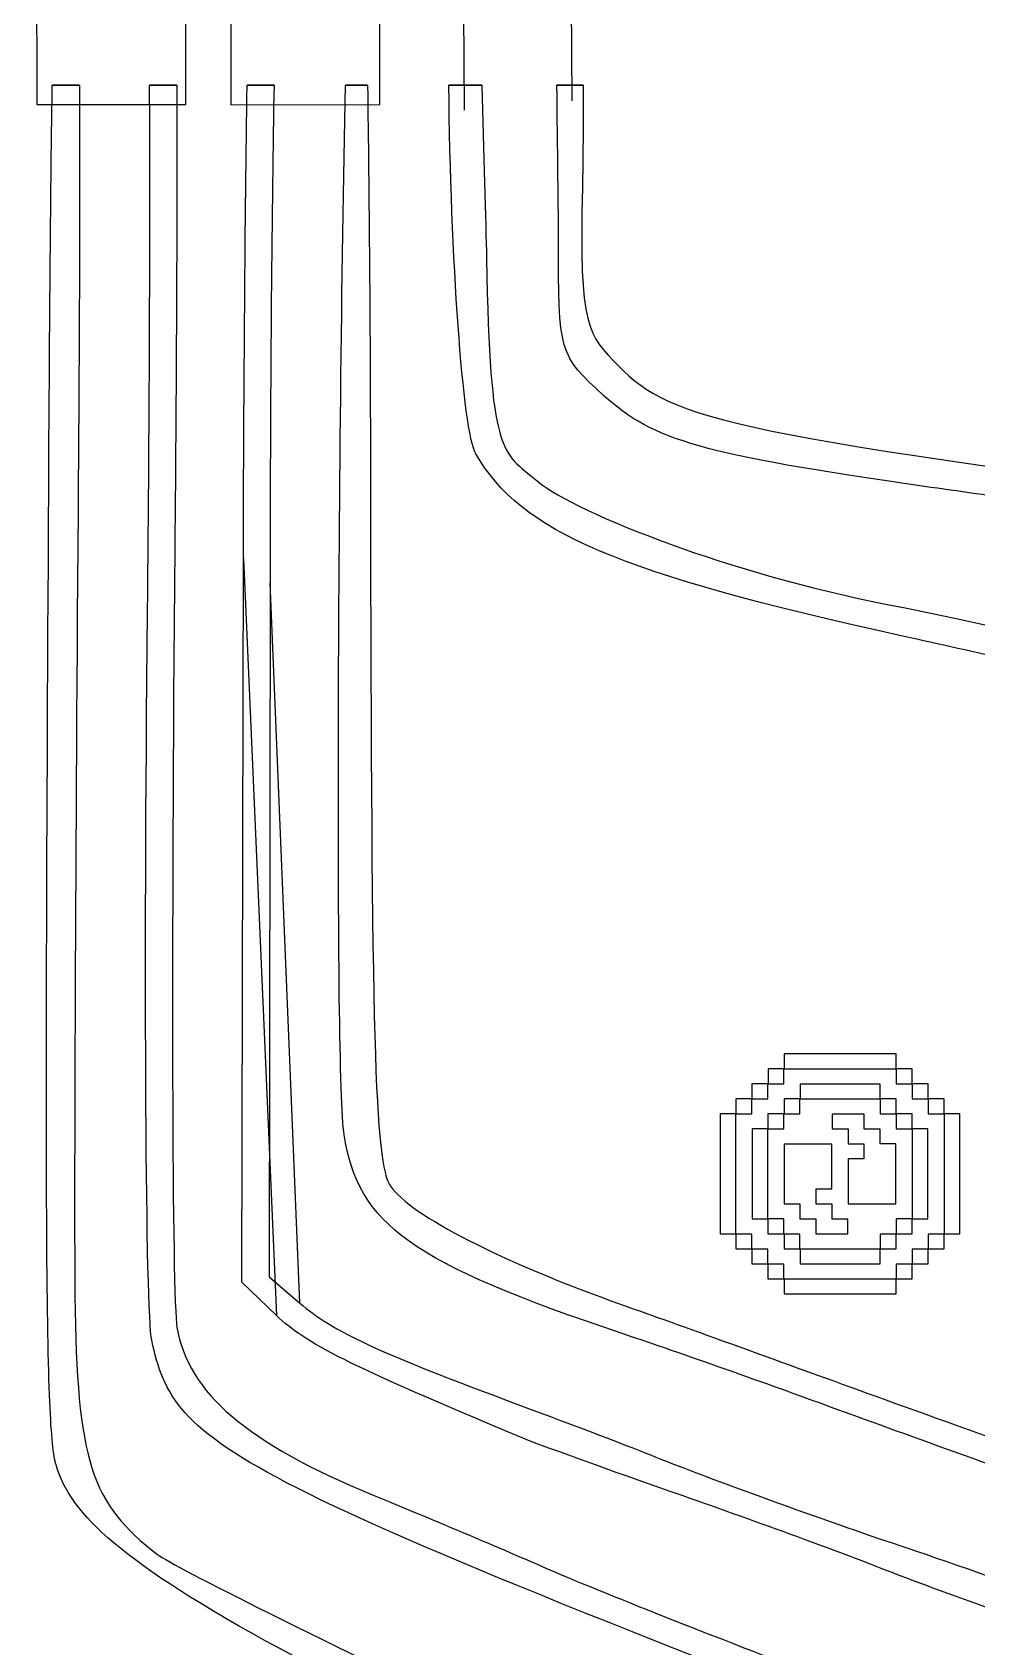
# Model space of a CAD drawing. Extents: x 0 to 138, y 0 to 96.
# Drawn here: x 83.86 to 93.36, y 57.8 to 74.05 of the extents above; entities that cross this region are included whole.
import ezdxf

# ---------------------------------------------------------------- set-up
doc = ezdxf.new("R2010")
doc.units = 0
doc.layers.add('Layer_1', color=7, linetype='CONTINUOUS')

msp = doc.modelspace()

# ---------------------------------------------------------------- linework, layer by layer
at = {"layer": 'Layer_1', "color": 7}
for points in [[(89.728404, 80.921044), (89.514028, 79.217389), (89.273857, 75.346768), (89.287122, 73.355908)], [(87.80808, 80.764427), (88.036115, 79.287863), (88.190321, 75.255732), (88.203586, 73.264871)]]:
    msp.add_lwpolyline(points, dxfattribs=at)
for points in [[(85.404333, 73.321689), (85.403371, 74.719655), (83.901319, 74.718615), (83.902281, 73.320648), (85.404333, 73.321689), (85.404333, 73.321689)], [(87.355038, 73.318763), (87.354531, 74.718892), (85.855852, 74.718354), (85.856358, 73.318225), (87.355038, 73.318763), (87.355038, 73.318763)], [(84.058467, 73.513992), (84.331869, 73.513992)], [(85.037987, 73.513992), (85.313585, 73.513992)], [(86.019118, 73.513992), (86.29089, 73.513992)], [(87.009128, 73.513992), (87.231813, 73.513992)], [(88.049763, 73.513992), (88.383136, 73.513992)], [(89.137377, 73.513992), (89.40305, 73.513992)], [(86.31513, 61.133145), (85.966213, 61.467184), (85.982187, 68.750391)], [(86.2501, 68.5051), (86.240166, 61.523408), (86.5505, 61.257721)], [(91.423266, 63.615327), (91.42234, 63.616061)], [(91.42234, 63.616061), (91.423266, 63.615327), (91.423266, 63.615327)], [(92.551565, 63.616061), (92.550621, 63.615327), (92.550621, 63.615327)], [(92.550621, 63.615327), (92.551565, 63.616061)], [(91.262067, 63.464201), (91.261142, 63.464936)], [(91.261159, 63.464969), (91.262067, 63.464218), (91.262067, 63.464218)], [(92.71198, 63.464101), (92.712745, 63.464969)], [(92.712763, 63.464936), (92.71198, 63.464085), (92.71198, 63.464085)], [(91.099943, 63.313844), (91.100709, 63.312976), (91.100709, 63.312976)], [(91.100709, 63.312976), (91.099943, 63.313844)], [(91.583538, 63.313827), (91.584464, 63.313109), (91.584464, 63.313109)], [(91.584482, 63.313109), (91.583556, 63.313844)], [(92.390349, 63.313844), (92.389423, 63.313109), (92.389423, 63.313109)], [(92.389423, 63.313109), (92.390349, 63.313844)], [(92.873196, 63.312976), (92.873961, 63.313844)], [(92.873961, 63.313844), (92.873196, 63.312976), (92.873196, 63.312976)], [(90.938727, 63.162735), (90.939493, 63.161867), (90.939493, 63.161867)], [(90.939511, 63.161867), (90.938745, 63.162735)], [(91.423248, 63.161984), (91.422322, 63.162718)], [(91.422358, 63.162718), (91.423266, 63.161984), (91.423266, 63.161984)], [(92.550782, 63.161867), (92.551547, 63.162735)], [(92.551565, 63.162735), (92.550782, 63.161867), (92.550782, 63.161867)], [(93.03516, 63.162735), (93.034394, 63.161867), (93.034394, 63.161867)], [(93.034394, 63.161851), (93.03516, 63.162718)], [(91.261142, 63.01161), (91.261907, 63.010742), (91.261907, 63.010742)], [(91.261925, 63.010742), (91.261159, 63.01161)], [(92.712745, 63.011627), (92.71198, 63.010742), (92.71198, 63.010742)], [(92.71198, 63.010742), (92.712745, 63.01161)], [(91.425171, 62.255933), (91.425171, 62.255933)], [(92.549607, 62.257702), (92.549607, 62.257702)], [(92.549607, 62.257702), (92.549607, 62.257702)], [(91.261124, 62.104191), (91.261907, 62.105058), (91.261907, 62.105058)], [(91.261907, 62.105058), (91.261142, 62.104174)], [(92.71198, 62.105058), (92.712745, 62.104174)], [(92.712745, 62.104174), (92.71198, 62.105058), (92.71198, 62.105058)], [(90.938709, 61.953065), (90.939493, 61.95395), (90.939493, 61.95395)], [(90.939493, 61.953967), (90.938727, 61.953065)], [(91.423248, 61.953816), (91.422322, 61.953065)], [(91.42234, 61.953049), (91.423266, 61.9538), (91.423266, 61.9538)], [(92.551547, 61.953049), (92.550782, 61.95395), (92.550782, 61.95395)], [(92.550782, 61.95395), (92.551547, 61.953049)], [(93.034394, 61.953967), (93.03516, 61.953065)], [(93.03516, 61.953049), (93.034394, 61.95395), (93.034394, 61.95395)], [(91.100833, 61.802691), (91.099908, 61.80194)], [(91.099926, 61.80194), (91.100851, 61.802691), (91.100851, 61.802691)], [(91.583538, 61.80194), (91.584464, 61.802691), (91.584464, 61.802691)], [(91.584482, 61.802674), (91.583556, 61.801923)], [(92.389405, 61.802691), (92.390331, 61.80194)], [(92.390331, 61.801923), (92.389423, 61.802691), (92.389423, 61.802691)], [(92.873961, 61.80194), (92.873196, 61.802841), (92.873196, 61.802841)], [(92.873196, 61.802841), (92.873961, 61.80194)], [(91.261124, 61.650848), (91.261907, 61.651716), (91.261907, 61.651716)], [(91.261907, 61.651716), (91.261142, 61.650832)], [(92.712745, 61.650832), (92.71198, 61.651716), (92.71198, 61.651716)], [(92.71198, 61.651699), (92.712745, 61.650815)], [(91.423248, 61.500457), (91.422322, 61.499723)], [(91.42234, 61.499706), (91.423266, 61.500441), (91.423266, 61.500441)], [(92.550621, 61.500441), (92.551565, 61.499706)], [(92.551547, 61.49969), (92.550621, 61.500441), (92.550621, 61.500441)]]:
    msp.add_lwpolyline(points, close=True, dxfattribs=at)
for points in [[(84.030357, 70.657045), (84.0373, 71.82131), (84.046754, 72.737268), (84.058467, 73.513992)], [(84.331869, 73.513992), (84.335454, 72.497249), (84.333563, 71.277022), (84.320298, 69.563434)], [(85.017582, 68.215159), (85.038749, 70.284652), (85.044167, 72.153666), (85.037987, 73.513992)], [(85.313585, 73.513992), (85.313757, 72.21926), (85.308928, 70.655986), (85.29208, 68.850712)], [(85.982187, 68.750391), (85.986109, 70.533149), (86.000305, 72.167464), (86.019118, 73.513992)], [(86.29089, 73.513992), (86.268001, 72.308454), (86.253154, 70.658577), (86.2501, 68.5051)], [(86.995892, 62.952708), (86.901929, 63.57113), (86.933394, 69.794554), (87.009128, 73.513992)], [(87.231813, 73.513992), (87.247279, 72.41801), (87.25885, 71.114823), (87.261029, 69.503351)], [(88.320962, 69.805967), (88.189269, 70.033232), (88.068238, 71.784641), (88.049763, 73.513992)], [(88.383136, 73.513992), (88.400831, 72.862208), (88.42184, 72.12856), (88.428887, 71.772703)], [(89.153351, 71.978858), (89.153351, 72.189102), (89.144433, 72.90646), (89.137377, 73.513992)], [(89.40305, 73.513992), (89.402486, 73.131216), (89.4002, 72.756089), (89.39368, 72.480466)], [(89.39368, 72.480466), (89.360138, 71.063309), (89.449385, 71.00483), (89.760239, 70.687911)], [(89.610859, 70.389704), (89.15774, 70.79887), (89.153351, 70.81354), (89.153351, 71.978858)], [(88.428887, 71.772703), (88.468367, 69.781696), (88.574307, 69.832239), (88.938377, 69.532564)], [(89.760239, 70.687911), (90.294644, 70.143093), (90.877847, 69.98279), (97.133295, 69.204591)], [(84.096505, 59.629431), (83.988792, 59.997576), (83.977839, 61.840332), (84.030357, 70.657045)], [(92.836571, 69.476893), (90.590686, 69.800181), (90.114467, 69.934979), (89.610859, 70.389704)], [(92.632017, 67.966561), (89.733738, 68.60676), (88.780188, 69.013464), (88.320962, 69.805967)], [(84.320298, 69.563434), (84.291935, 65.86733), (84.276938, 62.163519), (84.286672, 61.332688)], [(87.261029, 69.503351), (87.268479, 63.885949), (87.303009, 62.664421), (87.462222, 62.435115)], [(88.938377, 69.532564), (89.354268, 69.190262), (90.913207, 68.596456), (92.427019, 68.296741)], [(101.770668, 68.354617), (95.1505, 69.160429), (94.240424, 69.274816), (92.836571, 69.476893)], [(85.29208, 68.850712), (85.254524, 64.828323), (85.264083, 61.301945), (85.313585, 61.014635)], [(92.427019, 68.296741), (92.989685, 68.185348), (93.695684, 68.032686), (93.995776, 67.957742)], [(85.060025, 60.883997), (84.998391, 61.171319), (84.979245, 64.47035), (85.017582, 68.215159)], [(94.677575, 67.506849), (94.227439, 67.610735), (93.307216, 67.817418), (92.632017, 67.966561)], [(84.334074, 56.90312), (82.875089, 57.877277), (82.97856, 57.0338), (83.06242, 67.268724)], [(92.550621, 63.764983), (92.174801, 63.764983), (91.800885, 63.764983), (91.423266, 63.764983)], [(91.423266, 63.764983), (91.423266, 63.715304), (91.423266, 63.665307), (91.423266, 63.615327)], [(92.550621, 63.615327), (92.550621, 63.664739), (92.550621, 63.714169), (92.550621, 63.764983)], [(91.423266, 63.615327), (91.370643, 63.615327), (91.31802, 63.615327), (91.262067, 63.615327)], [(91.262067, 63.615327), (91.262067, 63.563995), (91.262067, 63.514115), (91.262067, 63.464201)], [(91.42234, 63.616061), (91.798748, 63.616061), (92.175157, 63.616061), (92.551565, 63.616061)], [(91.42234, 63.464936), (91.42234, 63.517452), (91.42234, 63.566765), (91.42234, 63.616061)], [(92.71198, 63.615327), (92.657114, 63.615327), (92.603867, 63.615327), (92.550621, 63.615327)], [(92.551565, 63.616061), (92.551565, 63.566198), (92.551565, 63.516318), (92.551565, 63.464936)], [(92.71198, 63.464085), (92.71198, 63.513431), (92.71198, 63.562777), (92.71198, 63.615327)], [(91.262067, 63.464218), (91.209426, 63.464218), (91.156786, 63.464218), (91.100709, 63.464218)], [(91.100709, 63.464218), (91.100709, 63.412803), (91.100709, 63.362889), (91.100709, 63.312976)], [(91.261142, 63.464936), (91.314334, 63.464936), (91.367545, 63.464936), (91.42234, 63.464936)], [(91.261159, 63.313844), (91.261159, 63.36636), (91.261159, 63.415673), (91.261159, 63.464969)], [(92.389423, 63.46275), (92.121091, 63.46275), (91.854611, 63.46275), (91.584482, 63.46275)], [(91.584482, 63.46275), (91.584482, 63.413086), (91.584482, 63.363106), (91.584482, 63.313109)], [(92.389423, 63.313109), (92.389423, 63.362522), (92.389423, 63.411918), (92.389423, 63.46275)], [(92.551565, 63.464936), (92.607588, 63.464936), (92.660176, 63.464936), (92.712763, 63.464936)], [(92.873196, 63.464101), (92.818419, 63.464101), (92.76519, 63.464101), (92.71198, 63.464101)], [(92.712745, 63.464969), (92.712745, 63.415106), (92.712745, 63.365226), (92.712745, 63.313844)], [(92.873196, 63.312976), (92.873196, 63.362305), (92.873196, 63.411635), (92.873196, 63.464101)], [(91.100709, 63.312976), (91.048104, 63.312976), (90.995498, 63.312976), (90.939511, 63.312976)], [(90.939511, 63.312976), (90.939511, 63.261661), (90.939511, 63.211764), (90.939511, 63.161867)], [(91.099943, 63.162735), (91.099943, 63.215252), (91.099943, 63.264564), (91.099943, 63.313844)], [(91.099943, 63.313844), (91.153136, 63.313844), (91.206347, 63.313844), (91.261159, 63.313844)], [(91.584464, 63.313109), (91.531841, 63.313109), (91.479218, 63.313109), (91.423248, 63.313109)], [(91.423248, 63.313109), (91.423248, 63.261778), (91.423248, 63.211898), (91.423248, 63.161984)], [(91.583538, 63.162718), (91.583538, 63.215235), (91.583538, 63.264548), (91.583538, 63.313827)], [(91.583556, 63.313844), (91.852493, 63.313844), (92.121412, 63.313844), (92.390349, 63.313844)], [(92.550782, 63.313109), (92.495915, 63.313109), (92.442669, 63.313109), (92.389423, 63.313109)], [(92.390349, 63.313844), (92.390349, 63.26398), (92.390349, 63.2141), (92.390349, 63.162735)], [(92.550782, 63.161867), (92.550782, 63.211213), (92.550782, 63.260559), (92.550782, 63.313109)], [(92.712745, 63.313844), (92.768769, 63.313844), (92.821374, 63.313844), (92.873961, 63.313844)], [(93.034394, 63.312976), (92.979617, 63.312976), (92.926407, 63.312976), (92.873196, 63.312976)], [(92.873961, 63.313844), (92.873961, 63.26398), (92.873961, 63.2141), (92.873961, 63.162735)], [(93.034394, 63.161867), (93.034394, 63.211197), (93.034394, 63.260526), (93.034394, 63.312976)], [(90.939493, 63.161867), (90.886781, 63.161867), (90.834069, 63.161867), (90.779843, 63.161867)], [(90.779843, 63.161867), (90.779843, 62.759189), (90.779843, 62.35828), (90.779843, 61.953967)], [(90.938727, 61.953065), (90.938727, 62.356294), (90.938727, 62.759506), (90.938727, 63.162735)], [(90.938745, 63.162735), (90.991938, 63.162735), (91.045148, 63.162735), (91.099943, 63.162735)], [(91.423266, 63.161984), (91.370625, 63.161984), (91.317984, 63.161984), (91.261925, 63.161984)], [(91.261925, 63.161984), (91.261925, 63.110569), (91.261925, 63.060656), (91.261925, 63.010742)], [(91.422322, 63.162718), (91.475515, 63.162718), (91.528726, 63.162718), (91.583538, 63.162718)], [(91.422358, 63.01161), (91.422358, 63.064127), (91.422358, 63.113439), (91.422358, 63.162718)], [(92.229578, 63.160365), (92.121323, 63.160365), (92.015988, 63.160365), (91.908694, 63.160365)], [(91.908694, 63.160365), (91.908694, 63.111954), (91.908694, 63.063008), (91.908694, 63.012127)], [(92.229578, 63.160365), (92.121323, 63.160365), (92.015988, 63.160365), (91.908694, 63.160365)], [(91.908694, 63.160365), (91.908694, 63.111954), (91.908694, 63.063008), (91.908694, 63.012127)], [(92.229578, 63.009858), (92.229578, 63.060706), (92.229578, 63.109768), (92.229578, 63.160365)], [(92.229578, 63.009858), (92.229578, 63.060706), (92.229578, 63.109768), (92.229578, 63.160365)], [(92.390349, 63.162735), (92.446372, 63.162735), (92.498977, 63.162735), (92.551565, 63.162735)], [(92.71198, 63.161867), (92.657203, 63.161867), (92.603992, 63.161867), (92.550782, 63.161867)], [(92.551547, 63.162735), (92.551547, 63.112872), (92.551547, 63.062992), (92.551547, 63.011627)], [(92.71198, 63.010742), (92.71198, 63.060071), (92.71198, 63.109401), (92.71198, 63.161867)], [(92.873961, 63.162735), (92.929985, 63.162735), (92.982572, 63.162735), (93.03516, 63.162735)], [(93.194026, 63.161851), (93.141047, 63.161851), (93.087712, 63.161851), (93.034394, 63.161851)], [(93.03516, 63.162718), (93.03516, 62.75949), (93.03516, 62.356278), (93.03516, 61.953049)], [(93.194026, 61.95395), (93.194026, 62.356595), (93.194026, 62.757504), (93.194026, 63.161851)], [(89.79331, 60.952348), (87.674312, 61.662072), (87.133162, 62.049292), (86.995892, 62.952708)], [(91.261907, 63.010742), (91.209195, 63.010742), (91.156501, 63.010742), (91.102258, 63.010742)], [(91.102258, 63.010742), (91.102258, 62.708825), (91.102258, 62.408661), (91.102258, 62.105058)], [(91.261142, 62.104174), (91.261142, 62.406658), (91.261142, 62.709126), (91.261142, 63.01161)], [(91.261159, 63.01161), (91.314352, 63.01161), (91.367563, 63.01161), (91.422358, 63.01161)], [(91.908694, 63.012127), (91.960926, 63.012127), (92.012641, 63.012127), (92.06724, 63.012127)], [(91.908694, 63.012127), (91.960926, 63.012127), (92.012641, 63.012127), (92.06724, 63.012127)], [(92.06724, 63.012127), (92.06724, 62.961263), (92.06724, 62.9122), (92.06724, 62.861286)], [(92.06724, 63.012127), (92.06724, 62.961263), (92.06724, 62.9122), (92.06724, 62.861286)], [(92.390491, 63.009858), (92.335928, 63.009858), (92.284195, 63.009858), (92.229578, 63.009858)], [(92.390491, 63.009858), (92.335928, 63.009858), (92.284195, 63.009858), (92.229578, 63.009858)], [(92.390491, 62.859016), (92.390491, 62.909864), (92.390491, 62.958943), (92.390491, 63.009858)], [(92.390491, 62.859016), (92.390491, 62.909864), (92.390491, 62.958943), (92.390491, 63.009858)], [(92.551547, 63.011627), (92.60757, 63.011627), (92.660158, 63.011627), (92.712745, 63.011627)], [(92.871612, 63.010742), (92.818615, 63.010742), (92.765297, 63.010742), (92.71198, 63.010742)], [(92.712745, 63.01161), (92.712745, 62.709142), (92.712745, 62.406675), (92.712745, 62.104174)], [(92.871612, 62.105058), (92.871612, 62.406975), (92.871612, 62.707157), (92.871612, 63.010742)], [(91.425188, 62.858098), (91.425171, 62.658745), (91.425171, 62.458708), (91.425171, 62.255933)], [(91.90444, 62.858098), (91.745324, 62.858098), (91.586262, 62.858098), (91.425188, 62.858098)], [(91.90444, 62.406391), (91.90444, 62.558217), (91.90444, 62.707323), (91.90444, 62.858098)], [(92.06724, 62.861286), (92.121821, 62.861286), (92.173537, 62.861286), (92.227192, 62.861286)], [(92.06724, 62.861286), (92.121821, 62.861286), (92.173537, 62.861286), (92.227192, 62.861286)], [(92.227192, 62.861286), (92.227192, 62.810354), (92.227192, 62.761242), (92.227192, 62.709393)], [(92.227192, 62.861286), (92.227192, 62.810354), (92.227192, 62.761242), (92.227192, 62.709393)], [(92.549607, 62.859016), (92.496823, 62.859016), (92.445108, 62.859016), (92.390491, 62.859016)], [(92.549607, 62.859016), (92.496823, 62.859016), (92.445108, 62.859016), (92.390491, 62.859016)], [(92.549607, 62.257702), (92.549607, 62.458157), (92.549607, 62.657627), (92.549607, 62.859016)], [(92.549607, 62.257702), (92.549607, 62.458157), (92.549607, 62.657627), (92.549607, 62.859016)], [(92.227192, 62.709393), (92.175548, 62.709393), (92.12321, 62.709393), (92.069447, 62.709393)], [(92.069447, 62.709393), (92.069447, 62.55755), (92.069447, 62.408444), (92.069447, 62.257702)], [(92.227192, 62.709393), (92.175548, 62.709393), (92.12321, 62.709393), (92.069447, 62.709393)], [(92.069447, 62.709393), (92.069447, 62.55755), (92.069447, 62.408444), (92.069447, 62.257702)], [(87.462222, 62.435115), (87.668334, 62.138252), (88.578608, 61.67239), (89.79331, 61.241736)], [(91.746695, 62.254515), (91.746695, 62.305446), (91.746695, 62.354542), (91.746695, 62.406391)], [(91.746695, 62.406391), (91.798339, 62.406391), (91.850677, 62.406391), (91.90444, 62.406391)], [(91.425171, 62.255933), (91.478274, 62.255933), (91.529384, 62.255933), (91.583414, 62.255933)], [(91.583414, 62.255933), (91.583414, 62.205937), (91.583414, 62.156858), (91.583414, 62.105926)], [(91.906629, 62.254515), (91.852066, 62.254515), (91.800333, 62.254515), (91.746695, 62.254515)], [(91.906629, 62.103657), (91.906629, 62.154538), (91.906629, 62.2036), (91.906629, 62.254515)], [(92.069447, 62.257702), (92.228581, 62.257702), (92.387643, 62.257702), (92.549607, 62.257702)], [(92.069447, 62.257702), (92.228581, 62.257702), (92.387643, 62.257702), (92.549607, 62.257702)], [(91.102258, 62.105058), (91.155255, 62.105058), (91.20859, 62.105058), (91.261907, 62.105058)], [(91.422322, 62.104191), (91.366299, 62.104191), (91.313694, 62.104191), (91.261124, 62.104191)], [(91.261907, 62.105058), (91.261907, 62.055712), (91.261907, 62.006366), (91.261907, 61.953816)], [(91.422322, 61.953065), (91.422322, 62.002945), (91.422322, 62.052825), (91.422322, 62.104191)], [(91.583414, 62.105926), (91.637977, 62.105926), (91.689692, 62.105926), (91.744327, 62.105926)], [(91.744327, 62.105926), (91.744327, 62.055095), (91.744327, 62.006033), (91.744327, 61.955418)], [(92.065193, 62.103657), (92.012944, 62.103657), (91.961246, 62.103657), (91.906629, 62.103657)], [(92.065193, 61.955418), (92.065193, 62.003863), (92.065193, 62.052809), (92.065193, 62.103657)], [(92.712745, 62.104174), (92.659553, 62.104174), (92.606342, 62.104174), (92.551547, 62.104174)], [(92.551547, 62.104174), (92.551547, 62.051657), (92.551547, 62.002361), (92.551547, 61.953049)], [(92.71198, 61.95395), (92.71198, 62.005232), (92.71198, 62.055128), (92.71198, 62.105058)], [(92.71198, 62.105058), (92.764692, 62.105058), (92.817386, 62.105058), (92.871612, 62.105058)], [(90.779843, 61.953967), (90.83284, 61.953967), (90.886158, 61.953967), (90.939493, 61.953967)], [(91.099908, 61.953065), (91.043884, 61.953065), (90.991279, 61.953065), (90.938709, 61.953065)], [(90.939493, 61.95395), (90.939493, 61.904604), (90.939493, 61.855258), (90.939493, 61.802691)], [(91.099908, 61.80194), (91.099908, 61.85182), (91.099908, 61.9017), (91.099908, 61.953065)], [(91.261907, 61.953816), (91.316756, 61.953816), (91.370002, 61.953816), (91.423248, 61.953816)], [(91.583556, 61.953049), (91.527533, 61.953049), (91.474927, 61.953049), (91.42234, 61.953049)], [(91.423266, 61.9538), (91.423266, 61.904487), (91.423266, 61.855158), (91.423266, 61.802674)], [(91.583556, 61.801923), (91.583556, 61.851803), (91.583556, 61.901683), (91.583556, 61.953049)], [(91.744327, 61.955418), (91.852582, 61.955418), (91.957917, 61.955418), (92.065193, 61.955418)], [(92.551547, 61.953049), (92.498354, 61.953049), (92.445144, 61.953049), (92.390331, 61.953049)], [(92.390331, 61.953049), (92.390331, 61.900549), (92.390331, 61.851236), (92.390331, 61.801923)], [(92.550782, 61.95395), (92.603387, 61.95395), (92.655992, 61.95395), (92.71198, 61.95395)], [(92.550782, 61.802691), (92.550782, 61.854123), (92.550782, 61.904036), (92.550782, 61.95395)], [(93.03516, 61.953065), (92.981967, 61.953065), (92.928756, 61.953065), (92.873961, 61.953065)], [(92.873961, 61.953065), (92.873961, 61.900565), (92.873961, 61.851253), (92.873961, 61.80194)], [(93.034394, 61.802841), (93.034394, 61.85414), (93.034394, 61.904036), (93.034394, 61.953967)], [(93.034394, 61.95395), (93.087106, 61.95395), (93.139818, 61.95395), (93.194026, 61.95395)], [(90.939493, 61.802691), (90.994341, 61.802691), (91.047587, 61.802691), (91.100833, 61.802691)], [(91.261142, 61.80194), (91.205118, 61.80194), (91.152513, 61.80194), (91.099926, 61.80194)], [(91.100851, 61.802691), (91.100851, 61.753378), (91.100851, 61.704099), (91.100851, 61.651716)], [(91.261142, 61.650832), (91.261142, 61.700695), (91.261142, 61.750575), (91.261142, 61.80194)], [(91.423266, 61.802674), (91.478007, 61.802674), (91.531236, 61.802674), (91.584482, 61.802674)], [(92.390331, 61.80194), (92.121394, 61.80194), (91.852475, 61.80194), (91.583538, 61.80194)], [(91.584464, 61.802691), (91.584464, 61.753262), (91.584464, 61.703866), (91.584464, 61.653051)], [(92.389405, 61.653051), (92.389405, 61.702731), (92.389405, 61.752694), (92.389405, 61.802691)], [(92.389423, 61.802691), (92.442064, 61.802691), (92.494705, 61.802691), (92.550782, 61.802691)], [(92.873961, 61.80194), (92.820769, 61.80194), (92.767558, 61.80194), (92.712745, 61.80194)], [(92.712745, 61.80194), (92.712745, 61.74944), (92.712745, 61.700127), (92.712745, 61.650832)], [(92.873196, 61.802841), (92.925801, 61.802841), (92.978407, 61.802841), (93.034394, 61.802841)], [(92.873196, 61.651716), (92.873196, 61.703014), (92.873196, 61.752911), (92.873196, 61.802841)], [(91.100851, 61.651716), (91.155504, 61.651716), (91.208714, 61.651716), (91.261907, 61.651716)], [(91.422322, 61.650848), (91.366299, 61.650848), (91.313694, 61.650848), (91.261124, 61.650848)], [(91.261907, 61.651716), (91.261907, 61.60237), (91.261907, 61.553024), (91.261907, 61.500457)], [(91.422322, 61.499723), (91.422322, 61.549603), (91.422322, 61.599466), (91.422322, 61.650848)], [(91.584464, 61.653051), (91.852813, 61.653051), (92.119276, 61.653051), (92.389405, 61.653051)], [(92.712745, 61.650815), (92.659553, 61.650815), (92.606342, 61.650815), (92.551547, 61.650815)], [(92.551547, 61.650815), (92.551547, 61.598298), (92.551547, 61.549002), (92.551547, 61.49969)], [(92.71198, 61.651716), (92.764585, 61.651716), (92.81719, 61.651716), (92.873196, 61.651716)], [(92.71198, 61.500441), (92.71198, 61.551873), (92.71198, 61.601786), (92.71198, 61.651699)], [(91.261907, 61.500457), (91.316756, 61.500457), (91.370002, 61.500457), (91.423248, 61.500457)], [(92.551565, 61.499706), (92.175157, 61.499706), (91.798748, 61.499706), (91.42234, 61.499706)], [(91.423266, 61.500441), (91.423266, 61.451028), (91.423266, 61.401632), (91.423266, 61.3508)], [(92.550621, 61.3508), (92.550621, 61.400464), (92.550621, 61.45046), (92.550621, 61.500441)], [(92.550621, 61.500441), (92.603262, 61.500441), (92.655903, 61.500441), (92.71198, 61.500441)], [(84.286672, 61.332688), (84.306032, 59.678332), (84.447287, 59.234874), (85.118457, 58.728194)], [(86.5505, 61.257721), (86.888586, 60.968452), (87.314402, 60.771023), (88.770243, 60.228603)], [(91.423266, 61.3508), (91.799087, 61.3508), (92.17302, 61.3508), (92.550621, 61.3508)], [(88.770243, 59.908346), (87.02073, 60.643552), (86.615081, 60.845962), (86.31513, 61.133145)], [(89.79331, 61.241736), (90.205927, 61.095449), (91.279802, 60.708042), (92.180074, 60.380738)], [(85.313585, 61.014635), (85.427899, 60.351356), (86.019228, 59.845896), (87.289141, 59.325712)], [(91.839421, 60.230808), (91.201723, 60.464462), (90.280947, 60.789032), (89.79331, 60.952348)], [(94.090033, 56.309462), (85.735677, 59.546436), (85.29979, 59.766964), (85.060025, 60.883997)], [(92.180074, 60.380738), (93.080338, 60.053442), (94.615141, 59.509848), (95.590442, 59.173025)], [(88.770243, 60.228603), (89.295399, 60.032936), (89.909436, 59.798556), (90.134502, 59.707703)], [(94.362885, 59.322405), (93.612663, 59.588317), (92.477102, 59.997156), (91.839421, 60.230808)], [(90.407352, 59.316893), (89.657126, 59.579233), (88.920295, 59.845298), (88.770243, 59.908346)], [(95.141204, 53.641579), (86.150351, 57.679426), (84.387456, 58.634959), (84.096505, 59.629431)], [(90.134502, 59.707703), (90.644365, 59.501932), (91.867666, 59.058454), (92.589616, 58.817492)], [(87.289141, 59.325712), (87.803519, 59.115017), (88.606086, 58.775723), (89.072322, 58.571648)], [(92.385114, 58.594249), (92.047503, 58.72923), (91.157578, 59.054556), (90.407352, 59.316893)], [(92.589616, 58.817492), (94.234765, 58.268429), (100.292149, 56.043606), (101.183062, 55.661232)], [(85.118457, 58.728194), (85.457883, 58.471973), (91.097645, 55.7622), (94.865046, 54.045069)], [(89.072322, 58.571648), (89.538562, 58.367574), (90.766073, 57.881731), (91.800285, 57.491818)], [(96.477337, 57.154475), (94.685059, 57.756402), (92.983042, 58.355181), (92.385114, 58.594249)]]:
    msp.add_open_spline(points, degree=3, dxfattribs=at)

doc.saveas('drawing.dxf')
